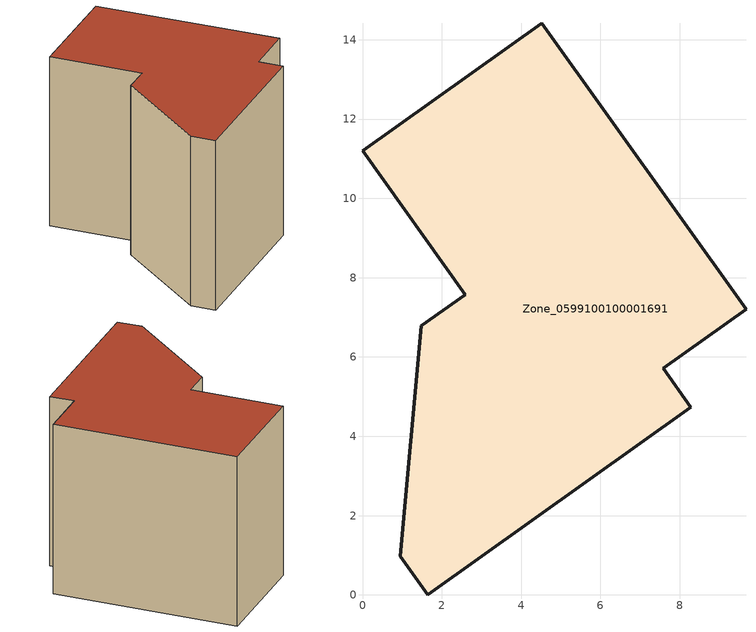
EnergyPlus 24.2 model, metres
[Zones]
Zone_0599100100001691
 floor ground (C_G): 4.52,14.42 9.67,7.2 7.58,5.71 8.28,4.74 1.65,0 0.95,0.98 1.49,6.79 2.59,7.57 0,11.19 z0
 wall outside (C_F): 9.67,7.2 4.52,14.42 0,11.19 2.59,7.57 1.49,6.79 0.95,0.98 1.65,0 8.28,4.74 7.58,5.71 9.67,7.2 z0:8.42
 roof outside (C_R): 7.58,5.71 9.67,7.2 4.52,14.42 0,11.19 2.59,7.57 1.49,6.79 0.95,0.98 1.65,0 8.28,4.74 z8.42
[BUILDING]
Pand.0599100100001691: North Axis=0; Terrain=City; Loads Convergence Tolerance Value=0.04; Temperature Convergence Tolerance Value=0.4; Solar Distribution=FullExterior; Maximum Number of Warmup Days=25; Minimum Number of Warmup Days=1
[Site:Location]
Rotterdam.The.Hague.AP_ZH_NLD Design_Conditions: Latitude=51.96; Longitude=4.45; Time Zone=1; Elevation=-4.5
[SITE:GROUNDTEMPERATURE:BUILDINGSURFACE]
18, 18, 18, 18, 18, 18, 18, 18, 18, 18, 18, 18
[MATERIAL] Thermal Absorptance=0.9; Solar Absorptance=0.7; Visible Absorptance=0.7
Name | Roughness | Thickness | Conductivity | Density | Specific Heat
G.TC.2006-2014 | MediumSmooth | 0.15 | 0.06 | 540 | 1210
F.TC.2006-2014 | Rough | 0.3 | 0.12 | 1920 | 840
R.TC.2006-2014 | MediumRough | 0.2 | 0.08 | 1500 | 1000
[CONSTRUCTION]
C_G: G.TC.2006-2014
C_F: F.TC.2006-2014
C_R: R.TC.2006-2014
[ZONE]
Zone_0599100100001691: Type=1; Multiplier=1; Ceiling Height=Autocalculate; Volume=Autocalculate; Floor Area=autocalculate; Part of Total Floor Area=Yes
[ZONEINFILTRATION:DESIGNFLOWRATE]
Infil_Zone_0599100100001691: Zone or ZoneList or Space or SpaceList=Zone_0599100100001691; Schedule=AlwaysOn; Design Flow Rate Calculation Method=Flow/Area; Flow Rate per Floor Area=0.0015; Constant Term Coefficient=1; Temperature Term Coefficient=0; Velocity Term Coefficient=0; Velocity Squared Term Coefficient=0
[HVACTEMPLATE:ZONE:IDEALLOADSAIRSYSTEM]
Zone_0599100100001691: Maximum Heating Supply Air Temperature=50; Minimum Cooling Supply Air Temperature=13; Maximum Heating Supply Air Humidity Ratio=0.0156; Minimum Cooling Supply Air Humidity Ratio=0.0077; Heating Limit=NoLimit; Cooling Limit=NoLimit; Dehumidification Control Type=ConstantSensibleHeatRatio; Cooling Sensible Heat Ratio=0.7; Dehumidification Setpoint=60; Humidification Control Type=None; Humidification Setpoint=30; Outdoor Air Method=None; Outdoor Air Flow Rate per Person=0.00944; Outdoor Air Flow Rate per Zone Floor Area=0; Outdoor Air Flow Rate per Zone=0; Demand Controlled Ventilation Type=None; Outdoor Air Economizer Type=NoEconomizer; Heat Recovery Type=None; Sensible Heat Recovery Effectiveness=0.7; Latent Heat Recovery Effectiveness=0.65
[ZONECONTROL:THERMOSTAT]
ThermostatControl_Zone_0599100100001691: Zone or ZoneList=Zone_0599100100001691; Control Type Schedule=DualSetpointControlType; Control 1=Thermostat_Zone_0599100100001691; Temperature Difference Between Cutout And Setpoint=0
[THERMOSTATSETPOINT:DUALSETPOINT]
Thermostat_Zone_0599100100001691: Heating Setpoint Temperature Schedule=HeatingSetpoint_Zone_0599100100001691; Cooling Setpoint Temperature Schedule=CoolingSetpoint_Zone_0599100100001691
[SCHEDULE:COMPACT]
HeatingSetpoint_Zone_0599100100001691: Through: 12/31, For: AllDays, Until: 24:00, 21
CoolingSetpoint_Zone_0599100100001691: Through: 12/31, For: AllDays, Until: 24:00, 24
DualSetpointControlType: Through: 12/31, For: AllDays, Until: 24:00, 4
AlwaysOn: Through: 12/31, For: AllDays, Until: 24:00, 1
